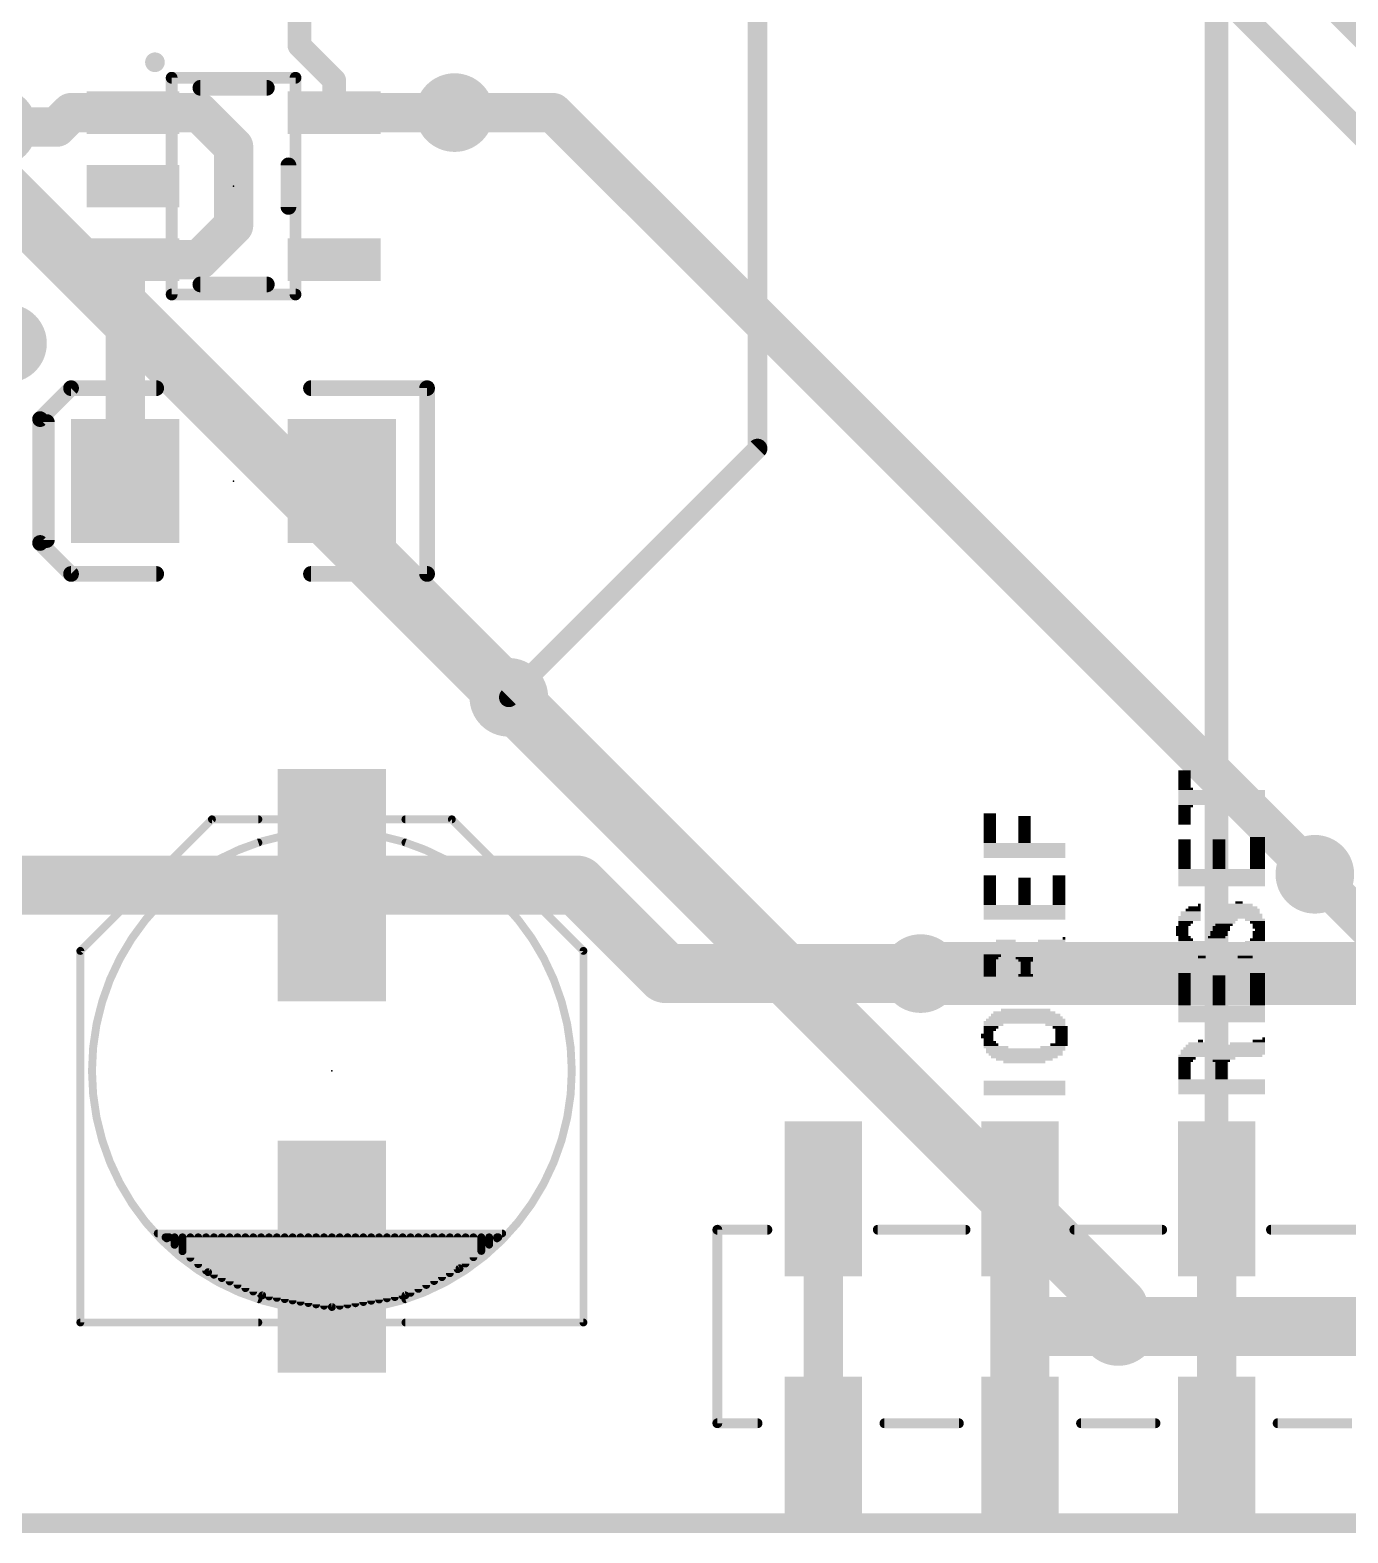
# Model space of a CAD drawing. Extents: x -0.75 to 3.47, y -1.8 to 2.11.
# Drawn here: x 0.696 to 1.367, y -0.005 to 0.759 of the extents above; entities that cross this region are included whole.
import ezdxf

# ---------------------------------------------------------------- set-up
doc = ezdxf.new("R2010")
doc.units = 0
doc.header["$MEASUREMENT"] = 0
doc.layers.get('0').update_dxf_attribs({"linetype": 'CONTINUOUS'})
for name, color, linetype in [('1', 22, 'CONTINUOUS'), ('16', 175, 'CONTINUOUS'), ('18', 82, 'CONTINUOUS'), ('20', 7, 'CONTINUOUS'), ('21', 32, 'CONTINUOUS'), ('23', 7, 'CONTINUOUS'), ('51', 53, 'CONTINUOUS')]:
    doc.layers.add(name, color=color, linetype=linetype)

# ---------------------------------------------------------------- blocks, each defined once
blk = doc.blocks.new('RECT')
blk.add_solid([(-0.5, -0.5), (0.5, -0.5), (-0.5, 0.5), (0.5, 0.5)])
blk = doc.blocks.new('ROUNDV')
at = {"const_width": 0.5}
blk.add_lwpolyline([(0, -0.25, 1), (0, 0.25, 1), (0, -0.25)], format="xyb", dxfattribs=at)

msp = doc.modelspace()

# ---------------------------------------------------------------- linework, layer by layer
at = {"layer": '1'}
for points, const_width in [([(1.066535, 1.075), (1.066535, 0.546535)], 0.01), ([(1.3, 0.164961), (1.3, 0.9)], 0.012), ([(0.833465, 0.751535), (0.833465, 0.78)], 0.012), ([(0.851185, 0.733815), (0.833465, 0.751535)], 0.012), ([(0.851185, 0.717402), (0.851185, 0.733815)], 0.012), ([(0.717402, 0.717402), (0.71, 0.71)], 0.02), ([(0.748815, 0.717402), (0.717402, 0.717402)], 0.02), ([(0.748815, 0.717402), (0.782598, 0.717402)], 0.02), ([(0.8, 0.7), (0.782598, 0.717402)], 0.02), ([(0.851185, 0.717402), (0.912402, 0.717402)], 0.02), ([(0.71, 0.71), (0.68, 0.71)], 0.02), ([(0.8, 0.66), (0.8, 0.7)], 0.02), ([(0.782598, 0.642598), (0.8, 0.66)], 0.02), ([(0.744882, 0.638665), (0.748815, 0.642598)], 0.02), ([(0.748815, 0.642598), (0.782598, 0.642598)], 0.02), ([(0.744882, 0.53), (0.744882, 0.638665)], 0.02), ([(1.066535, 0.546535), (0.94, 0.42)], 0.01), ([(0.744882, 0.53), (0.75, 0.53)], 0.016), ([(0.85, 0.324488), (0.675512, 0.324488)], 0.03), ([(0.85, 0.324488), (0.974803, 0.324488)], 0.03), ([(0.974803, 0.324488), (1.019803, 0.279488)], 0.03), ([(1.35, 0.33), (1.4, 0.28)], 0.02), ([(1.149488, 0.279488), (1.019803, 0.279488)], 0.03), ([(1.2, 0.164961), (1.2, 0.1)], 0.03), ([(1.1, 0.035039), (1.1, 0.164961)], 0.02), ([(1.1, 0.035039), (1.1, 0.164961)], 0.02), ([(1.2, 0.035039), (1.2, 0.164961)], 0.02), ([(1.2, 0.035039), (1.2, 0.164961)], 0.02), ([(1.3, 0.035039), (1.3, 0.164961)], 0.02), ([(1.3, 0.035039), (1.3, 0.164961)], 0.02), ([(1.3, 0.035039), (1.3, 0.164961)], 0.012), ([(1.25, 0.1), (1.2, 0.1)], 0.03), ([(1.2, 0.1), (1.2, 0.035039)], 0.03), ([(2.6, 0), (0, 0)], 0.01)]:
    msp.add_lwpolyline(points, dxfattribs=dict(at, const_width=const_width))
for points, const_width in [([(0.835586, 0.753657, 1), (0.831343, 0.749414)], 0.006), ([(0.830465, 0.751535, 1), (0.836465, 0.751535)], 0.006), ([(0.854185, 0.733815, 1), (0.848185, 0.733815)], 0.006), ([(0.849064, 0.731694, 1), (0.853306, 0.735936)], 0.006), ([(0.717402, 0.722402, 1), (0.717402, 0.712402)], 0.01), ([(0.720937, 0.713866, 1), (0.713866, 0.720937)], 0.01), ([(0.748815, 0.722402, 1), (0.748815, 0.712402)], 0.01), ([(0.748815, 0.712402, 1), (0.748815, 0.722402)], 0.01), ([(0.786134, 0.720937, 1), (0.779063, 0.713866)], 0.01), ([(0.782598, 0.712402, 1), (0.782598, 0.722402)], 0.01), ([(0.851185, 0.722402, 1), (0.851185, 0.712402)], 0.01), ([(0.912402, 0.712402, 1), (0.912402, 0.722402)], 0.01), ([(0.706464, 0.713536, 1), (0.713536, 0.706464)], 0.01), ([(0.71, 0.705, 1), (0.71, 0.715)], 0.01), ([(0.848185, 0.717402, 1), (0.854185, 0.717402)], 0.006), ([(0.805, 0.7, 1), (0.795, 0.7)], 0.01), ([(0.796464, 0.696464, 1), (0.803536, 0.703536)], 0.01), ([(0.803536, 0.656464, 1), (0.796464, 0.663536)], 0.01), ([(0.795, 0.66, 1), (0.805, 0.66)], 0.01), ([(0.748815, 0.647598, 1), (0.748815, 0.637598)], 0.01), ([(0.75235, 0.639063, 1), (0.745279, 0.646134)], 0.01), ([(0.779063, 0.646134, 1), (0.786134, 0.639063)], 0.01), ([(0.782598, 0.637598, 1), (0.782598, 0.647598)], 0.01), ([(0.749882, 0.638665, 1), (0.739882, 0.638665)], 0.01), ([(0.741346, 0.642201, 1), (0.748417, 0.63513)], 0.01), ([(1.068303, 0.544768, 1), (1.064768, 0.548303)], 0.005), ([(1.064035, 0.546535, 1), (1.069035, 0.546535)], 0.005), ([(0.744882, 0.534, 1), (0.744882, 0.526)], 0.008), ([(0.75, 0.526, 1), (0.75, 0.534)], 0.008), ([(0.739882, 0.53, 1), (0.749882, 0.53)], 0.01), ([(0.938232, 0.421768, 1), (0.941768, 0.418232)], 0.005), ([(0.85, 0.331988, 1), (0.85, 0.316988)], 0.015), ([(0.85, 0.316988, 1), (0.85, 0.331988)], 0.015), ([(0.980106, 0.329791, 1), (0.9695, 0.319185)], 0.015), ([(0.974803, 0.316988, 1), (0.974803, 0.331988)], 0.015), ([(1.353536, 0.333536, 1), (1.346464, 0.326464)], 0.01), ([(1.019803, 0.286988, 1), (1.019803, 0.271988)], 0.015), ([(1.0145, 0.274185, 1), (1.025106, 0.284791)], 0.015), ([(1.149488, 0.271988, 1), (1.149488, 0.286988)], 0.015), ([(1.2075, 0.164961, 1), (1.1925, 0.164961)], 0.015), ([(1.105, 0.164961, 1), (1.095, 0.164961)], 0.01), ([(1.105, 0.164961, 1), (1.095, 0.164961)], 0.01), ([(1.205, 0.164961, 1), (1.195, 0.164961)], 0.01), ([(1.205, 0.164961, 1), (1.195, 0.164961)], 0.01), ([(1.305, 0.164961, 1), (1.295, 0.164961)], 0.01), ([(1.305, 0.164961, 1), (1.295, 0.164961)], 0.01), ([(1.303, 0.164961, 1), (1.297, 0.164961)], 0.006), ([(1.297, 0.164961, 1), (1.303, 0.164961)], 0.006), ([(1.2, 0.1075, 1), (1.2, 0.0925)], 0.015), ([(1.2075, 0.1, 1), (1.1925, 0.1)], 0.015), ([(1.25, 0.0925, 1), (1.25, 0.1075)], 0.015), ([(1.1925, 0.1, 1), (1.2075, 0.1)], 0.015), ([(1.095, 0.035039, 1), (1.105, 0.035039)], 0.01), ([(1.095, 0.035039, 1), (1.105, 0.035039)], 0.01), ([(1.1925, 0.035039, 1), (1.2075, 0.035039)], 0.015), ([(1.195, 0.035039, 1), (1.205, 0.035039)], 0.01), ([(1.195, 0.035039, 1), (1.205, 0.035039)], 0.01), ([(1.295, 0.035039, 1), (1.305, 0.035039)], 0.01), ([(1.295, 0.035039, 1), (1.305, 0.035039)], 0.01), ([(1.297, 0.035039, 1), (1.303, 0.035039)], 0.006)]:
    msp.add_lwpolyline(points, format="xyb", dxfattribs=dict(at, const_width=const_width))
at = {"layer": '16'}
for points, const_width in [([(1.26, 0.87), (1.41, 0.72)], 0.012), ([(1.235, 0.845), (1.385, 0.695)], 0.012), ([(0.912402, 0.717402), (0.962402, 0.717402)], 0.02), ([(0.962402, 0.717402), (1.004803, 0.675)], 0.02), ([(0.94, 0.42), (0.68, 0.68)], 0.03), ([(1.004803, 0.675), (1.005, 0.675)], 0.02), ([(1.005, 0.675), (1.35, 0.33)], 0.02), ([(0.94, 0.42), (1.25, 0.11)], 0.03), ([(1.149488, 0.279488), (1.649488, 0.279488)], 0.032), ([(1.25, 0.11), (1.25, 0.1)], 0.03), ([(1.25, 0.1), (1.45, 0.1)], 0.03), ([(2.6, 0), (0, 0)], 0.01)]:
    msp.add_lwpolyline(points, dxfattribs=dict(at, const_width=const_width))
for points, const_width in [([(0.912402, 0.722402, 1), (0.912402, 0.712402)], 0.01), ([(0.965937, 0.720937, 1), (0.958866, 0.713866)], 0.01), ([(0.962402, 0.712402, 1), (0.962402, 0.722402)], 0.01), ([(1.004803, 0.68, 1), (1.004803, 0.67)], 0.01), ([(1.008536, 0.678536, 1), (1.001464, 0.671464)], 0.01), ([(1.001268, 0.671464, 1), (1.008339, 0.678536)], 0.01), ([(1.005, 0.67, 1), (1.005, 0.68)], 0.01), ([(0.945303, 0.425303, 1), (0.934697, 0.414697)], 0.015), ([(0.934697, 0.414697, 1), (0.945303, 0.425303)], 0.015), ([(1.346464, 0.326464, 1), (1.353536, 0.333536)], 0.01), ([(1.149488, 0.287488, 1), (1.149488, 0.271488)], 0.016), ([(1.2575, 0.11, 1), (1.2425, 0.11)], 0.015), ([(1.244697, 0.104697, 1), (1.255303, 0.115303)], 0.015), ([(1.25, 0.1075, 1), (1.25, 0.0925)], 0.015), ([(1.2425, 0.1, 1), (1.2575, 0.1)], 0.015)]:
    msp.add_lwpolyline(points, format="xyb", dxfattribs=dict(at, const_width=const_width))
at = {"layer": '20', "const_width": 0.008}
msp.add_lwpolyline([(2.6, 0), (0, 0)], dxfattribs=at)
at = {"layer": '21'}
for points, const_width in [([(0.76, 0.7405, 1), (0.76, 0.7455, 1), (0.76, 0.7405)], 0.005), ([(0.783094, 0.732, 1), (0.783094, 0.728)], 0.004), ([(0.816906, 0.728, 1), (0.816906, 0.732)], 0.004), ([(0.829906, 0.690567, 1), (0.825906, 0.690567)], 0.004), ([(0.825906, 0.669433, 1), (0.829906, 0.669433)], 0.004), ([(0.783094, 0.632, 1), (0.783094, 0.628)], 0.004), ([(0.816906, 0.628, 1), (0.816906, 0.632)], 0.004), ([(0.707, 0.56, 1), (0.703, 0.56)], 0.004), ([(0.703, 0.5, 1), (0.707, 0.5)], 0.004), ([(0.788976, 0.358953, 1), (0.788976, 0.356953)], 0.002), ([(0.789683, 0.357246, 1), (0.788269, 0.35866)], 0.002), ([(0.812598, 0.356953, 1), (0.812598, 0.358953)], 0.002), ([(0.887402, 0.358953, 1), (0.887402, 0.356953)], 0.002), ([(0.911731, 0.35866, 1), (0.910317, 0.357246)], 0.002), ([(0.911024, 0.356953, 1), (0.911024, 0.358953)], 0.002), ([(0.812598, 0.346142, 0.72854), (0.812598, 0.113858)], 0.004), ([(0.812905, 0.34519, 1), (0.812292, 0.347094)], 0.002), ([(0.887708, 0.347094, 1), (0.887095, 0.34519)], 0.002), ([(0.887402, 0.113858, 0.72854), (0.887402, 0.346142)], 0.004), ([(0.723047, 0.291024, 1), (0.721047, 0.291024)], 0.002), ([(0.72134, 0.291731, 1), (0.722754, 0.290317)], 0.002), ([(0.978953, 0.291024, 1), (0.976953, 0.291024)], 0.002), ([(0.977246, 0.290317, 1), (0.97866, 0.291731)], 0.002), ([(1.047313, 0.149213, 1), (1.044813, 0.149213)], 0.0025), ([(1.046063, 0.150463, 1), (1.046063, 0.147963)], 0.0025), ([(1.071535, 0.147963, 1), (1.071535, 0.150463)], 0.0025), ([(1.127677, 0.150463, 1), (1.127677, 0.147963)], 0.0025), ([(1.172323, 0.147963, 1), (1.172323, 0.150463)], 0.0025), ([(1.227677, 0.150463, 1), (1.227677, 0.147963)], 0.0025), ([(1.272323, 0.147963, 1), (1.272323, 0.150463)], 0.0025), ([(1.327677, 0.150463, 1), (1.327677, 0.147963)], 0.0025), ([(0.812292, 0.112906, 1), (0.812905, 0.11481)], 0.002), ([(0.887095, 0.11481, 1), (0.887708, 0.112906)], 0.002), ([(0.722047, 0.103047, 1), (0.722047, 0.101047)], 0.002), ([(0.721047, 0.102047, 1), (0.723047, 0.102047)], 0.002), ([(0.812598, 0.101047, 1), (0.812598, 0.103047)], 0.002), ([(0.887402, 0.103047, 1), (0.887402, 0.101047)], 0.002), ([(0.976953, 0.102047, 1), (0.978953, 0.102047)], 0.002), ([(0.977953, 0.101047, 1), (0.977953, 0.103047)], 0.002), ([(1.046063, 0.052037, 1), (1.046063, 0.049537)], 0.0025), ([(1.044813, 0.050787, 1), (1.047313, 0.050787)], 0.0025), ([(1.066535, 0.049537, 1), (1.066535, 0.052037)], 0.0025), ([(1.131063, 0.052037, 1), (1.131063, 0.049537)], 0.0025), ([(1.168937, 0.049537, 1), (1.168937, 0.052037)], 0.0025), ([(1.231063, 0.052037, 1), (1.231063, 0.049537)], 0.0025), ([(1.268937, 0.049537, 1), (1.268937, 0.052037)], 0.0025), ([(1.331063, 0.052037, 1), (1.331063, 0.049537)], 0.0025)]:
    msp.add_lwpolyline(points, format="xyb", dxfattribs=dict(at, const_width=const_width))
for points, const_width in [([(0.783094, 0.73), (0.816906, 0.73)], 0.008), ([(0.827906, 0.690567), (0.827906, 0.669433)], 0.008), ([(0.816906, 0.63), (0.783094, 0.63)], 0.008), ([(0.705, 0.5), (0.705, 0.56)], 0.008), ([(0.722047, 0.291024), (0.788976, 0.357953)], 0.004), ([(0.788976, 0.357953), (0.812598, 0.357953)], 0.004), ([(0.887402, 0.357953), (0.911024, 0.357953)], 0.004), ([(0.911024, 0.357953), (0.977953, 0.291024)], 0.004), ([(0.722047, 0.102047), (0.722047, 0.291024)], 0.004), ([(0.977953, 0.291024), (0.977953, 0.102047)], 0.004), ([(1.046063, 0.050787), (1.046063, 0.149213)], 0.005), ([(1.046063, 0.149213), (1.071535, 0.149213)], 0.005), ([(1.127677, 0.149213), (1.172323, 0.149213)], 0.005), ([(1.227677, 0.149213), (1.272323, 0.149213)], 0.005), ([(1.327677, 0.149213), (1.372323, 0.149213)], 0.005), ([(0.812598, 0.102047), (0.722047, 0.102047)], 0.004), ([(0.977953, 0.102047), (0.887402, 0.102047)], 0.004), ([(1.066535, 0.050787), (1.046063, 0.050787)], 0.005), ([(1.168937, 0.050787), (1.131063, 0.050787)], 0.005), ([(1.268937, 0.050787), (1.231063, 0.050787)], 0.005), ([(1.368937, 0.050787), (1.331063, 0.050787)], 0.005)]:
    msp.add_lwpolyline(points, dxfattribs=dict(at, const_width=const_width))
at = {"layer": '23'}
for p in [(0.8, 0.68), (0.8, 0.53), (0.85, 0.23)]:
    msp.add_point(p, dxfattribs=at)
at = {"layer": '51'}
for points, const_width in [([(0.768504, 0.624882), (0.768504, 0.735118)], 0.006), ([(0.831496, 0.735118), (0.768504, 0.735118)], 0.006), ([(0.831496, 0.735118), (0.831496, 0.624882)], 0.006), ([(0.831496, 0.624882), (0.768504, 0.624882)], 0.006), ([(0.717323, 0.577244), (0.701575, 0.561496)], 0.008), ([(0.76063, 0.577244), (0.717323, 0.577244)], 0.008), ([(0.83937, 0.577244), (0.898425, 0.577244)], 0.008), ([(0.898425, 0.577244), (0.898425, 0.482756)], 0.008), ([(0.701575, 0.561496), (0.701575, 0.498504)], 0.008), ([(0.701575, 0.498504), (0.717323, 0.482756)], 0.008), ([(0.717323, 0.482756), (0.76063, 0.482756)], 0.008), ([(0.898425, 0.482756), (0.83937, 0.482756)], 0.008), ([(0.722047, 0.291024), (0.788976, 0.357953)], 0.004), ([(0.788976, 0.357953), (0.911024, 0.357953)], 0.004), ([(0.911024, 0.357953), (0.977953, 0.291024)], 0.004), ([(0.722047, 0.102047), (0.722047, 0.291024)], 0.004), ([(0.977953, 0.291024), (0.977953, 0.102047)], 0.004), ([(0.761417, 0.147323), (0.936614, 0.147323)], 0.004), ([(0.765354, 0.145354), (0.787008, 0.127638)], 0.004), ([(0.767323, 0.145354), (0.765354, 0.145354)], 0.004), ([(0.766, 0.144826), (0.766, 0.145354)], 0.004), ([(0.934646, 0.145354), (0.767323, 0.145354)], 0.004), ([(0.77, 0.141553), (0.77, 0.145354)], 0.004), ([(0.774, 0.138281), (0.774, 0.145354)], 0.004), ([(0.778, 0.135008), (0.778, 0.145354)], 0.004), ([(0.782, 0.131735), (0.782, 0.145354)], 0.004), ([(0.786, 0.128462), (0.786, 0.145354)], 0.004), ([(0.79, 0.126356), (0.79, 0.145354)], 0.004), ([(0.794, 0.124641), (0.794, 0.145354)], 0.004), ([(0.798, 0.122927), (0.798, 0.145354)], 0.004), ([(0.802, 0.121213), (0.802, 0.145354)], 0.004), ([(0.806, 0.119498), (0.806, 0.145354)], 0.004), ([(0.81, 0.117784), (0.81, 0.145354)], 0.004), ([(0.814, 0.11607), (0.814, 0.145354)], 0.004), ([(0.818, 0.115255), (0.818, 0.145354)], 0.004), ([(0.822, 0.114588), (0.822, 0.145354)], 0.004), ([(0.826, 0.113921), (0.826, 0.145354)], 0.004), ([(0.83, 0.113255), (0.83, 0.145354)], 0.004), ([(0.834, 0.112588), (0.834, 0.145354)], 0.004), ([(0.838, 0.111921), (0.838, 0.145354)], 0.004), ([(0.842, 0.111255), (0.842, 0.145354)], 0.004), ([(0.846, 0.110588), (0.846, 0.145354)], 0.004), ([(0.85, 0.109921), (0.85, 0.145354)], 0.004), ([(0.854, 0.110553), (0.854, 0.145354)], 0.004), ([(0.858, 0.111184), (0.858, 0.145354)], 0.004), ([(0.862, 0.111816), (0.862, 0.145354)], 0.004), ([(0.866, 0.112447), (0.866, 0.145354)], 0.004), ([(0.87, 0.113079), (0.87, 0.145354)], 0.004), ([(0.874, 0.113711), (0.874, 0.145354)], 0.004), ([(0.878, 0.114342), (0.878, 0.145354)], 0.004), ([(0.882, 0.114974), (0.882, 0.145354)], 0.004), ([(0.886, 0.115605), (0.886, 0.145354)], 0.004), ([(0.89, 0.117126), (0.89, 0.145354)], 0.004), ([(0.894, 0.119126), (0.894, 0.145354)], 0.004), ([(0.898, 0.121126), (0.898, 0.145354)], 0.004), ([(0.902, 0.123126), (0.902, 0.145354)], 0.004), ([(0.906, 0.125126), (0.906, 0.145354)], 0.004), ([(0.91, 0.127126), (0.91, 0.145354)], 0.004), ([(0.914, 0.129126), (0.914, 0.145354)], 0.004), ([(0.914961, 0.129606), (0.934646, 0.145354)], 0.004), ([(0.918, 0.132038), (0.918, 0.145354)], 0.004), ([(0.922, 0.135238), (0.922, 0.145354)], 0.004), ([(0.926, 0.138438), (0.926, 0.145354)], 0.004), ([(0.93, 0.141638), (0.93, 0.145354)], 0.004), ([(0.934, 0.144838), (0.934, 0.145354)], 0.004), ([(0.887402, 0.115827), (0.914961, 0.129606)], 0.004), ([(0.787008, 0.127638), (0.814567, 0.115827)], 0.004), ([(0.814567, 0.115827), (0.85, 0.109921)], 0.004), ([(0.85, 0.109921), (0.887402, 0.115827)], 0.004), ([(0.977953, 0.102047), (0.722047, 0.102047)], 0.004)]:
    msp.add_lwpolyline(points, dxfattribs=dict(at, const_width=const_width))
for points, const_width in [([(0.770004, 0.735118, 1), (0.767004, 0.735118)], 0.003), ([(0.768504, 0.736618, 1), (0.768504, 0.733618)], 0.003), ([(0.832996, 0.735118, 1), (0.829996, 0.735118)], 0.003), ([(0.831496, 0.733618, 1), (0.831496, 0.736618)], 0.003), ([(0.768504, 0.626382, 1), (0.768504, 0.623382)], 0.003), ([(0.831496, 0.623382, 1), (0.831496, 0.626382)], 0.003), ([(0.767004, 0.624882, 1), (0.770004, 0.624882)], 0.003), ([(0.829996, 0.624882, 1), (0.832996, 0.624882)], 0.003), ([(0.717323, 0.579244, 1), (0.717323, 0.575244)], 0.004), ([(0.718737, 0.57583, 1), (0.715909, 0.578658)], 0.004), ([(0.76063, 0.575244, 1), (0.76063, 0.579244)], 0.004), ([(0.83937, 0.579244, 1), (0.83937, 0.575244)], 0.004), ([(0.900425, 0.577244, 1), (0.896425, 0.577244)], 0.004), ([(0.898425, 0.575244, 1), (0.898425, 0.579244)], 0.004), ([(0.703575, 0.561496, 1), (0.699575, 0.561496)], 0.004), ([(0.700161, 0.56291, 1), (0.702989, 0.560082)], 0.004), ([(0.702989, 0.499918, 1), (0.700161, 0.49709)], 0.004), ([(0.699575, 0.498504, 1), (0.703575, 0.498504)], 0.004), ([(0.717323, 0.484756, 1), (0.717323, 0.480756)], 0.004), ([(0.715909, 0.481342, 1), (0.718737, 0.48417)], 0.004), ([(0.76063, 0.480756, 1), (0.76063, 0.484756)], 0.004), ([(0.83937, 0.484756, 1), (0.83937, 0.480756)], 0.004), ([(0.896425, 0.482756, 1), (0.900425, 0.482756)], 0.004), ([(0.898425, 0.480756, 1), (0.898425, 0.484756)], 0.004), ([(0.788976, 0.358953, 1), (0.788976, 0.356953)], 0.002), ([(0.789683, 0.357246, 1), (0.788269, 0.35866)], 0.002), ([(0.911731, 0.35866, 1), (0.910317, 0.357246)], 0.002), ([(0.911024, 0.356953, 1), (0.911024, 0.358953)], 0.002), ([(0.85, 0.107953, 1), (0.85, 0.352047, 1), (0.85, 0.107953)], 0.004), ([(0.723047, 0.291024, 1), (0.721047, 0.291024)], 0.002), ([(0.72134, 0.291731, 1), (0.722754, 0.290317)], 0.002), ([(0.978953, 0.291024, 1), (0.976953, 0.291024)], 0.002), ([(0.977246, 0.290317, 1), (0.97866, 0.291731)], 0.002), ([(0.761417, 0.148323, 1), (0.761417, 0.146323)], 0.002), ([(0.765988, 0.146128, 1), (0.764721, 0.14458)], 0.002), ([(0.765354, 0.146354, 1), (0.765354, 0.144354)], 0.002), ([(0.767, 0.145354, 1), (0.765, 0.145354)], 0.002), ([(0.765, 0.144826, 1), (0.767, 0.144826)], 0.002), ([(0.767323, 0.146354, 1), (0.767323, 0.144354)], 0.002), ([(0.767323, 0.144354, 1), (0.767323, 0.146354)], 0.002), ([(0.771, 0.145354, 1), (0.769, 0.145354)], 0.002), ([(0.775, 0.145354, 1), (0.773, 0.145354)], 0.002), ([(0.779, 0.145354, 1), (0.777, 0.145354)], 0.002), ([(0.783, 0.145354, 1), (0.781, 0.145354)], 0.002), ([(0.787, 0.145354, 1), (0.785, 0.145354)], 0.002), ([(0.791, 0.145354, 1), (0.789, 0.145354)], 0.002), ([(0.795, 0.145354, 1), (0.793, 0.145354)], 0.002), ([(0.799, 0.145354, 1), (0.797, 0.145354)], 0.002), ([(0.803, 0.145354, 1), (0.801, 0.145354)], 0.002), ([(0.807, 0.145354, 1), (0.805, 0.145354)], 0.002), ([(0.811, 0.145354, 1), (0.809, 0.145354)], 0.002), ([(0.815, 0.145354, 1), (0.813, 0.145354)], 0.002), ([(0.819, 0.145354, 1), (0.817, 0.145354)], 0.002), ([(0.823, 0.145354, 1), (0.821, 0.145354)], 0.002), ([(0.827, 0.145354, 1), (0.825, 0.145354)], 0.002), ([(0.831, 0.145354, 1), (0.829, 0.145354)], 0.002), ([(0.835, 0.145354, 1), (0.833, 0.145354)], 0.002), ([(0.839, 0.145354, 1), (0.837, 0.145354)], 0.002), ([(0.843, 0.145354, 1), (0.841, 0.145354)], 0.002), ([(0.847, 0.145354, 1), (0.845, 0.145354)], 0.002), ([(0.851, 0.145354, 1), (0.849, 0.145354)], 0.002), ([(0.855, 0.145354, 1), (0.853, 0.145354)], 0.002), ([(0.859, 0.145354, 1), (0.857, 0.145354)], 0.002), ([(0.863, 0.145354, 1), (0.861, 0.145354)], 0.002), ([(0.867, 0.145354, 1), (0.865, 0.145354)], 0.002), ([(0.871, 0.145354, 1), (0.869, 0.145354)], 0.002), ([(0.875, 0.145354, 1), (0.873, 0.145354)], 0.002), ([(0.879, 0.145354, 1), (0.877, 0.145354)], 0.002), ([(0.883, 0.145354, 1), (0.881, 0.145354)], 0.002), ([(0.887, 0.145354, 1), (0.885, 0.145354)], 0.002), ([(0.891, 0.145354, 1), (0.889, 0.145354)], 0.002), ([(0.895, 0.145354, 1), (0.893, 0.145354)], 0.002), ([(0.899, 0.145354, 1), (0.897, 0.145354)], 0.002), ([(0.903, 0.145354, 1), (0.901, 0.145354)], 0.002), ([(0.907, 0.145354, 1), (0.905, 0.145354)], 0.002), ([(0.911, 0.145354, 1), (0.909, 0.145354)], 0.002), ([(0.915, 0.145354, 1), (0.913, 0.145354)], 0.002), ([(0.919, 0.145354, 1), (0.917, 0.145354)], 0.002), ([(0.923, 0.145354, 1), (0.921, 0.145354)], 0.002), ([(0.927, 0.145354, 1), (0.925, 0.145354)], 0.002), ([(0.931, 0.145354, 1), (0.929, 0.145354)], 0.002), ([(0.935, 0.145354, 1), (0.933, 0.145354)], 0.002), ([(0.933, 0.144838, 1), (0.935, 0.144838)], 0.002), ([(0.93527, 0.144573, 1), (0.934021, 0.146135)], 0.002), ([(0.934646, 0.144354, 1), (0.934646, 0.146354)], 0.002), ([(0.936614, 0.146323, 1), (0.936614, 0.148323)], 0.002), ([(0.769, 0.141553, 1), (0.771, 0.141553)], 0.002), ([(0.773, 0.138281, 1), (0.775, 0.138281)], 0.002), ([(0.925, 0.138438, 1), (0.927, 0.138438)], 0.002), ([(0.929, 0.141638, 1), (0.931, 0.141638)], 0.002), ([(0.777, 0.135008, 1), (0.779, 0.135008)], 0.002), ([(0.781, 0.131735, 1), (0.783, 0.131735)], 0.002), ([(0.913, 0.129126, 1), (0.915, 0.129126)], 0.002), ([(0.914336, 0.130387, 1), (0.915585, 0.128825)], 0.002), ([(0.915408, 0.128712, 1), (0.914513, 0.130501)], 0.002), ([(0.917, 0.132038, 1), (0.919, 0.132038)], 0.002), ([(0.921, 0.135238, 1), (0.923, 0.135238)], 0.002), ([(0.785, 0.128462, 1), (0.787, 0.128462)], 0.002), ([(0.787402, 0.128557, 1), (0.786614, 0.126719)], 0.002), ([(0.786375, 0.126864, 1), (0.787641, 0.128412)], 0.002), ([(0.789, 0.126356, 1), (0.791, 0.126356)], 0.002), ([(0.793, 0.124641, 1), (0.795, 0.124641)], 0.002), ([(0.797, 0.122927, 1), (0.799, 0.122927)], 0.002), ([(0.901, 0.123126, 1), (0.903, 0.123126)], 0.002), ([(0.905, 0.125126, 1), (0.907, 0.125126)], 0.002), ([(0.909, 0.127126, 1), (0.911, 0.127126)], 0.002), ([(0.801, 0.121213, 1), (0.803, 0.121213)], 0.002), ([(0.805, 0.119498, 1), (0.807, 0.119498)], 0.002), ([(0.809, 0.117784, 1), (0.811, 0.117784)], 0.002), ([(0.813, 0.11607, 1), (0.815, 0.11607)], 0.002), ([(0.814731, 0.116813, 1), (0.814403, 0.11484)], 0.002), ([(0.814173, 0.114908, 1), (0.814961, 0.116746)], 0.002), ([(0.817, 0.115255, 1), (0.819, 0.115255)], 0.002), ([(0.821, 0.114588, 1), (0.823, 0.114588)], 0.002), ([(0.825, 0.113921, 1), (0.827, 0.113921)], 0.002), ([(0.873, 0.113711, 1), (0.875, 0.113711)], 0.002), ([(0.877, 0.114342, 1), (0.879, 0.114342)], 0.002), ([(0.881, 0.114974, 1), (0.883, 0.114974)], 0.002), ([(0.885, 0.115605, 1), (0.887, 0.115605)], 0.002), ([(0.886954, 0.116721, 1), (0.887849, 0.114932)], 0.002), ([(0.887558, 0.114839, 1), (0.887246, 0.116815)], 0.002), ([(0.889, 0.117126, 1), (0.891, 0.117126)], 0.002), ([(0.893, 0.119126, 1), (0.895, 0.119126)], 0.002), ([(0.897, 0.121126, 1), (0.899, 0.121126)], 0.002), ([(0.829, 0.113255, 1), (0.831, 0.113255)], 0.002), ([(0.833, 0.112588, 1), (0.835, 0.112588)], 0.002), ([(0.837, 0.111921, 1), (0.839, 0.111921)], 0.002), ([(0.841, 0.111255, 1), (0.843, 0.111255)], 0.002), ([(0.845, 0.110588, 1), (0.847, 0.110588)], 0.002), ([(0.849844, 0.110909, 1), (0.850156, 0.108933)], 0.002), ([(0.849, 0.109921, 1), (0.851, 0.109921)], 0.002), ([(0.849836, 0.108935, 1), (0.850164, 0.110908)], 0.002), ([(0.853, 0.110553, 1), (0.855, 0.110553)], 0.002), ([(0.857, 0.111184, 1), (0.859, 0.111184)], 0.002), ([(0.861, 0.111816, 1), (0.863, 0.111816)], 0.002), ([(0.865, 0.112447, 1), (0.867, 0.112447)], 0.002), ([(0.869, 0.113079, 1), (0.871, 0.113079)], 0.002), ([(0.722047, 0.103047, 1), (0.722047, 0.101047)], 0.002), ([(0.721047, 0.102047, 1), (0.723047, 0.102047)], 0.002), ([(0.976953, 0.102047, 1), (0.978953, 0.102047)], 0.002), ([(0.977953, 0.101047, 1), (0.977953, 0.103047)], 0.002)]:
    msp.add_lwpolyline(points, format="xyb", dxfattribs=dict(at, const_width=const_width))

# ---------------------------------------------------------------- block references
at = {"layer": '1'}
for p, xscale, yscale, rotation in [((0.748815, 0.717402), 0.021654, 0.047244, 270), ((0.851185, 0.717402), 0.021654, 0.047244, 270), ((0.748815, 0.68), 0.021654, 0.047244, 270), ((0.748815, 0.642598), 0.021654, 0.047244, 270), ((0.851185, 0.642598), 0.021654, 0.047244, 270), ((0.744882, 0.53), 0.06299199999999999, 0.05511799999999999, 270), ((0.855118, 0.53), 0.06299199999999999, 0.05511799999999999, 270), ((0.85, 0.324488), 0.11811, 0.05511799999999999, 90), ((1.1, 0.164961), 0.07874, 0.03937, 90), ((1.2, 0.164961), 0.07874, 0.03937, 90), ((1.3, 0.164961), 0.07874, 0.03937, 270), ((0.85, 0.135512), 0.11811, 0.05511799999999999, 90), ((1.1, 0.035039), 0.07874, 0.03937, 90), ((1.2, 0.035039), 0.07874, 0.03937, 270), ((1.3, 0.035039), 0.07874, 0.03937, 90)]:
    msp.add_blockref('RECT', p, dxfattribs=dict(at, xscale=xscale, yscale=yscale, rotation=rotation))
at = {"layer": '18', "xscale": 0.04, "yscale": 0.04}
for p in [(0.912402, 0.717402), (0.912402, 0.717402), (0.68, 0.71), (0.68, 0.71), (0.685, 0.6), (0.685, 0.6), (0.94, 0.42), (0.94, 0.42), (1.35, 0.33), (1.35, 0.33), (1.149488, 0.279488), (1.149488, 0.279488), (1.25, 0.1), (1.25, 0.1)]:
    msp.add_blockref('ROUNDV', p, dxfattribs=at)
at = {"layer": '21'}
for p, xscale, yscale in [((1.28365, 0.382295), 0.0063, 0.00125), ((1.28365, 0.38104), 0.0063, 0.00126), ((1.28365, 0.37978), 0.0063, 0.00126), ((1.28365, 0.37852), 0.0063, 0.00126), ((1.28365, 0.377265), 0.0063, 0.00125), ((1.28365, 0.37601), 0.0063, 0.00126), ((1.28365, 0.37475), 0.0063, 0.00126), ((1.2843, 0.37349), 0.0076, 0.00126), ((1.30255, 0.37223), 0.0441, 0.00126), ((1.30255, 0.370975), 0.0441, 0.00125), ((1.30255, 0.36972), 0.0441, 0.00126), ((1.30255, 0.36846), 0.0441, 0.00126), ((1.30255, 0.3672), 0.0441, 0.00126), ((1.184664, 0.360335), 0.0063, 0.00125), ((1.184664, 0.35908), 0.0063, 0.00126), ((1.202264, 0.35908), 0.0063, 0.00126), ((1.30255, 0.36594), 0.0441, 0.00126), ((1.2843, 0.364685), 0.0076, 0.00125), ((1.28365, 0.36343), 0.0063, 0.00126), ((1.28365, 0.36217), 0.0063, 0.00126), ((1.28365, 0.36091), 0.0063, 0.00126), ((1.28365, 0.359655), 0.0063, 0.00125), ((1.184664, 0.35782), 0.0063, 0.00126), ((1.184664, 0.35656), 0.0063, 0.00126), ((1.184664, 0.3553), 0.0063, 0.00126), ((1.184664, 0.354045), 0.0063, 0.00125), ((1.184664, 0.35279), 0.0063, 0.00126), ((1.184664, 0.35153), 0.0063, 0.00126), ((1.202264, 0.35782), 0.0063, 0.00126), ((1.202264, 0.35656), 0.0063, 0.00126), ((1.202264, 0.3553), 0.0063, 0.00126), ((1.202264, 0.354045), 0.0063, 0.00125), ((1.202264, 0.35279), 0.0063, 0.00126), ((1.202264, 0.35153), 0.0063, 0.00126), ((1.28365, 0.3584), 0.0063, 0.00126), ((1.28365, 0.35714), 0.0063, 0.00126), ((1.28365, 0.35588), 0.0063, 0.00126), ((1.184664, 0.35027), 0.0063, 0.00126), ((1.184664, 0.34901), 0.0063, 0.00126), ((1.184664, 0.347755), 0.0063, 0.00125), ((1.184664, 0.3465), 0.0063, 0.00126), ((1.202264, 0.34524), 0.0415, 0.00126), ((1.202264, 0.34398), 0.0415, 0.00126), ((1.202264, 0.35027), 0.0063, 0.00126), ((1.202264, 0.34901), 0.0063, 0.00126), ((1.202264, 0.347755), 0.0063, 0.00125), ((1.202264, 0.3465), 0.0063, 0.00126), ((1.28365, 0.347075), 0.0063, 0.00125), ((1.28365, 0.34582), 0.0063, 0.00126), ((1.28365, 0.34456), 0.0063, 0.00126), ((1.30125, 0.347075), 0.0063, 0.00125), ((1.30125, 0.34582), 0.0063, 0.00126), ((1.30125, 0.34456), 0.0063, 0.00126), ((1.3208, 0.34833), 0.0076, 0.00126), ((1.3208, 0.347075), 0.0076, 0.00125), ((1.3208, 0.34582), 0.0076, 0.00126), ((1.3208, 0.34456), 0.0076, 0.00126), ((1.202264, 0.342725), 0.0415, 0.00125), ((1.202264, 0.34147), 0.0415, 0.00126), ((1.202264, 0.34021), 0.0415, 0.00126), ((1.202264, 0.33895), 0.0415, 0.00126), ((1.28365, 0.3433), 0.0063, 0.00126), ((1.28365, 0.342045), 0.0063, 0.00125), ((1.28365, 0.34079), 0.0063, 0.00126), ((1.28365, 0.33953), 0.0063, 0.00126), ((1.28365, 0.33827), 0.0063, 0.00126), ((1.28365, 0.33701), 0.0063, 0.00126), ((1.28365, 0.335755), 0.0063, 0.00125), ((1.30125, 0.3433), 0.0063, 0.00126), ((1.30125, 0.342045), 0.0063, 0.00125), ((1.30125, 0.34079), 0.0063, 0.00126), ((1.30125, 0.33953), 0.0063, 0.00126), ((1.30125, 0.33827), 0.0063, 0.00126), ((1.30125, 0.33701), 0.0063, 0.00126), ((1.30125, 0.335755), 0.0063, 0.00125), ((1.3208, 0.3433), 0.0076, 0.00126), ((1.3208, 0.342045), 0.0076, 0.00125), ((1.3208, 0.34079), 0.0076, 0.00126), ((1.3208, 0.33953), 0.0076, 0.00126), ((1.3208, 0.33827), 0.0076, 0.00126), ((1.3208, 0.33701), 0.0076, 0.00126), ((1.3208, 0.335755), 0.0076, 0.00125), ((1.184664, 0.32889), 0.0063, 0.00126), ((1.219864, 0.32889), 0.0063, 0.00126), ((1.28365, 0.3345), 0.0063, 0.00126), ((1.28365, 0.33324), 0.0063, 0.00126), ((1.30255, 0.33198), 0.0441, 0.00126), ((1.30255, 0.33072), 0.0441, 0.00126), ((1.30255, 0.329465), 0.0441, 0.00125), ((1.30255, 0.32821), 0.0441, 0.00126), ((1.30125, 0.3345), 0.0063, 0.00126), ((1.30125, 0.33324), 0.0063, 0.00126), ((1.3208, 0.3345), 0.0076, 0.00126), ((1.3208, 0.33324), 0.0076, 0.00126), ((1.184664, 0.32763), 0.0063, 0.00126), ((1.184664, 0.32637), 0.0063, 0.00126), ((1.184664, 0.325115), 0.0063, 0.00125), ((1.184664, 0.32386), 0.0063, 0.00126), ((1.184664, 0.3226), 0.0063, 0.00126), ((1.184664, 0.32134), 0.0063, 0.00126), ((1.202264, 0.32763), 0.0063, 0.00126), ((1.202264, 0.32637), 0.0063, 0.00126), ((1.202264, 0.325115), 0.0063, 0.00125), ((1.202264, 0.32386), 0.0063, 0.00126), ((1.202264, 0.3226), 0.0063, 0.00126), ((1.202264, 0.32134), 0.0063, 0.00126), ((1.219864, 0.32763), 0.0063, 0.00126), ((1.219864, 0.32637), 0.0063, 0.00126), ((1.219864, 0.325115), 0.0063, 0.00125), ((1.219864, 0.32386), 0.0063, 0.00126), ((1.219864, 0.3226), 0.0063, 0.00126), ((1.219864, 0.32134), 0.0063, 0.00126), ((1.30255, 0.32695), 0.0441, 0.00126), ((1.30255, 0.32569), 0.0441, 0.00126), ((1.30255, 0.324435), 0.0441, 0.00125), ((1.184664, 0.32008), 0.0063, 0.00126), ((1.184664, 0.318825), 0.0063, 0.00125), ((1.184664, 0.31757), 0.0063, 0.00126), ((1.184664, 0.31631), 0.0063, 0.00126), ((1.184664, 0.31505), 0.0063, 0.00126), ((1.202264, 0.31379), 0.0415, 0.00126), ((1.202264, 0.32008), 0.0063, 0.00126), ((1.202264, 0.318825), 0.0063, 0.00125), ((1.202264, 0.31757), 0.0063, 0.00126), ((1.202264, 0.31631), 0.0063, 0.00126), ((1.202264, 0.31505), 0.0063, 0.00126), ((1.219864, 0.32008), 0.0063, 0.00126), ((1.219864, 0.318825), 0.0063, 0.00125), ((1.219864, 0.31757), 0.0063, 0.00126), ((1.219864, 0.31631), 0.0063, 0.00126), ((1.219864, 0.31505), 0.0063, 0.00126), ((1.28875, 0.31311), 0.0063, 0.00126), ((1.29125, 0.31437), 0.0013, 0.00126), ((1.3126, 0.31311), 0.0164, 0.00126), ((1.312, 0.31437), 0.0126, 0.00126), ((1.31135, 0.31563), 0.0037, 0.00126), ((1.202264, 0.312535), 0.0415, 0.00125), ((1.202264, 0.31128), 0.0415, 0.00126), ((1.202264, 0.31002), 0.0415, 0.00126), ((1.202264, 0.30876), 0.0415, 0.00126), ((1.202264, 0.3075), 0.0415, 0.00126), ((1.2862, 0.30808), 0.0114, 0.00126), ((1.2862, 0.30682), 0.0114, 0.00126), ((1.2843, 0.305565), 0.0076, 0.00125), ((1.28685, 0.3106), 0.0101, 0.00126), ((1.28685, 0.30934), 0.0101, 0.00126), ((1.2881, 0.311855), 0.0076, 0.00125), ((1.30505, 0.30682), 0.0113, 0.00126), ((1.30445, 0.305565), 0.0101, 0.00125), ((1.312, 0.30934), 0.0226, 0.00126), ((1.312, 0.30808), 0.0226, 0.00126), ((1.31195, 0.3106), 0.0201, 0.00126), ((1.3126, 0.311855), 0.0188, 0.00125), ((1.31955, 0.30682), 0.0101, 0.00126), ((1.3208, 0.305565), 0.0076, 0.00125), ((1.28245, 0.30305), 0.0063, 0.00126), ((1.28245, 0.30179), 0.0063, 0.00126), ((1.28245, 0.300535), 0.0063, 0.00125), ((1.28245, 0.29928), 0.0063, 0.00126), ((1.28365, 0.30431), 0.0063, 0.00126), ((1.28365, 0.29802), 0.0063, 0.00126), ((1.3, 0.29802), 0.0088, 0.00126), ((1.3013, 0.300535), 0.0088, 0.00125), ((1.3013, 0.29928), 0.0088, 0.00126), ((1.3025, 0.30305), 0.0088, 0.00126), ((1.3025, 0.30179), 0.0088, 0.00126), ((1.3038, 0.30431), 0.0088, 0.00126), ((1.32145, 0.30431), 0.0063, 0.00126), ((1.32145, 0.30305), 0.0063, 0.00126), ((1.32145, 0.300535), 0.0063, 0.00125), ((1.32145, 0.29928), 0.0063, 0.00126), ((1.32145, 0.29802), 0.0063, 0.00126), ((1.32205, 0.30179), 0.0051, 0.00126), ((1.202264, 0.28989), 0.0415, 0.00126), ((1.192164, 0.29241), 0.0189, 0.00126), ((1.192164, 0.29115), 0.0189, 0.00126), ((1.192214, 0.29367), 0.0164, 0.00126), ((1.192214, 0.294925), 0.0138, 0.00125), ((1.192814, 0.29618), 0.01, 0.00126), ((1.212964, 0.29115), 0.0201, 0.00126), ((1.213564, 0.29367), 0.0189, 0.00126), ((1.213564, 0.29241), 0.0189, 0.00126), ((1.214214, 0.294925), 0.0176, 0.00125), ((1.216114, 0.29618), 0.0138, 0.00126), ((1.222364, 0.29744), 0.0013, 0.00126), ((1.2843, 0.29676), 0.0076, 0.00126), ((1.29245, 0.2955), 0.0239, 0.00126), ((1.29185, 0.294245), 0.0227, 0.00125), ((1.2925, 0.29299), 0.0214, 0.00126), ((1.29185, 0.29173), 0.0201, 0.00126), ((1.2925, 0.29047), 0.0164, 0.00126), ((1.2994, 0.29676), 0.01, 0.00126), ((1.31765, 0.294245), 0.0139, 0.00125), ((1.317, 0.29299), 0.0126, 0.00126), ((1.317, 0.29173), 0.0126, 0.00126), ((1.31635, 0.29047), 0.0113, 0.00126), ((1.31955, 0.2955), 0.0101, 0.00126), ((1.3208, 0.29676), 0.0076, 0.00126), ((1.185914, 0.288635), 0.0088, 0.00125), ((1.185264, 0.28738), 0.0075, 0.00126), ((1.184664, 0.28612), 0.0063, 0.00126), ((1.184664, 0.28486), 0.0063, 0.00126), ((1.184664, 0.283605), 0.0063, 0.00125), ((1.184664, 0.28235), 0.0063, 0.00126), ((1.203514, 0.288635), 0.0138, 0.00125), ((1.202214, 0.28738), 0.0088, 0.00126), ((1.202864, 0.28612), 0.0075, 0.00126), ((1.202914, 0.28486), 0.005, 0.00126), ((1.202914, 0.283605), 0.005, 0.00125), ((1.202914, 0.28235), 0.005, 0.00126), ((1.29185, 0.28921), 0.0125, 0.00126), ((1.2925, 0.287955), 0.0038, 0.00125), ((1.31575, 0.28921), 0.0101, 0.00126), ((1.3145, 0.287955), 0.0076, 0.00125), ((1.184664, 0.28109), 0.0063, 0.00126), ((1.184664, 0.27983), 0.0063, 0.00126), ((1.184664, 0.27857), 0.0063, 0.00126), ((1.202264, 0.277315), 0.0415, 0.00125), ((1.202264, 0.27606), 0.0415, 0.00126), ((1.202264, 0.2748), 0.0415, 0.00126), ((1.202864, 0.27857), 0.0075, 0.00126), ((1.202914, 0.28109), 0.005, 0.00126), ((1.202914, 0.27983), 0.005, 0.00126), ((1.28365, 0.27915), 0.0063, 0.00126), ((1.28365, 0.27789), 0.0063, 0.00126), ((1.28365, 0.276635), 0.0063, 0.00125), ((1.28365, 0.27538), 0.0063, 0.00126), ((1.30125, 0.27789), 0.0063, 0.00126), ((1.30125, 0.276635), 0.0063, 0.00125), ((1.30125, 0.27538), 0.0063, 0.00126), ((1.3208, 0.27915), 0.0076, 0.00126), ((1.3208, 0.27789), 0.0076, 0.00126), ((1.3208, 0.276635), 0.0076, 0.00125), ((1.3208, 0.27538), 0.0076, 0.00126), ((1.202264, 0.27354), 0.0415, 0.00126), ((1.202264, 0.27228), 0.0415, 0.00126), ((1.202264, 0.271025), 0.0415, 0.00125), ((1.28365, 0.27412), 0.0063, 0.00126), ((1.28365, 0.27286), 0.0063, 0.00126), ((1.28365, 0.2716), 0.0063, 0.00126), ((1.28365, 0.270345), 0.0063, 0.00125), ((1.28365, 0.26909), 0.0063, 0.00126), ((1.28365, 0.26783), 0.0063, 0.00126), ((1.30125, 0.27412), 0.0063, 0.00126), ((1.30125, 0.27286), 0.0063, 0.00126), ((1.30125, 0.2716), 0.0063, 0.00126), ((1.30125, 0.270345), 0.0063, 0.00125), ((1.30125, 0.26909), 0.0063, 0.00126), ((1.30125, 0.26783), 0.0063, 0.00126), ((1.3208, 0.27412), 0.0076, 0.00126), ((1.3208, 0.27286), 0.0076, 0.00126), ((1.3208, 0.2716), 0.0076, 0.00126), ((1.3208, 0.270345), 0.0076, 0.00125), ((1.3208, 0.26909), 0.0076, 0.00126), ((1.3208, 0.26783), 0.0076, 0.00126), ((1.202264, 0.259705), 0.0315, 0.00125), ((1.202914, 0.26096), 0.0252, 0.00126), ((1.28365, 0.26657), 0.0063, 0.00126), ((1.28365, 0.265315), 0.0063, 0.00125), ((1.28365, 0.26406), 0.0063, 0.00126), ((1.30255, 0.2628), 0.0441, 0.00126), ((1.30255, 0.26154), 0.0441, 0.00126), ((1.30255, 0.26028), 0.0441, 0.00126), ((1.30125, 0.26657), 0.0063, 0.00126), ((1.30125, 0.265315), 0.0063, 0.00125), ((1.30125, 0.26406), 0.0063, 0.00126), ((1.3208, 0.26657), 0.0076, 0.00126), ((1.3208, 0.265315), 0.0076, 0.00125), ((1.3208, 0.26406), 0.0076, 0.00126), ((1.202264, 0.25467), 0.0415, 0.00126), ((1.186564, 0.253415), 0.0101, 0.00125), ((1.185264, 0.25216), 0.0075, 0.00126), ((1.202864, 0.25593), 0.0403, 0.00126), ((1.202864, 0.25719), 0.0377, 0.00126), ((1.202914, 0.25845), 0.0352, 0.00126), ((1.217964, 0.253415), 0.0101, 0.00125), ((1.220514, 0.25216), 0.0076, 0.00126), ((1.30255, 0.259025), 0.0441, 0.00125), ((1.30255, 0.25777), 0.0441, 0.00126), ((1.30255, 0.25651), 0.0441, 0.00126), ((1.30255, 0.25525), 0.0441, 0.00126), ((1.183364, 0.248385), 0.0063, 0.00125), ((1.183364, 0.24713), 0.0063, 0.00126), ((1.184664, 0.2509), 0.0063, 0.00126), ((1.184014, 0.24964), 0.005, 0.00126), ((1.184014, 0.24587), 0.005, 0.00126), ((1.184664, 0.24461), 0.0063, 0.00126), ((1.221164, 0.2509), 0.0063, 0.00126), ((1.221164, 0.24964), 0.0063, 0.00126), ((1.221164, 0.248385), 0.0063, 0.00125), ((1.221164, 0.24713), 0.0063, 0.00126), ((1.221164, 0.24587), 0.0063, 0.00126), ((1.221164, 0.24461), 0.0063, 0.00126), ((1.29185, 0.24519), 0.0025, 0.00126), ((1.32145, 0.24519), 0.0063, 0.00126), ((1.32395, 0.24645), 0.0013, 0.00126), ((1.185264, 0.24335), 0.0075, 0.00126), ((1.187814, 0.242095), 0.0126, 0.00125), ((1.202864, 0.24084), 0.0403, 0.00126), ((1.202214, 0.23958), 0.039, 0.00126), ((1.202864, 0.23832), 0.0377, 0.00126), ((1.202264, 0.23706), 0.0339, 0.00126), ((1.216714, 0.242095), 0.0126, 0.00125), ((1.219914, 0.24335), 0.0088, 0.00126), ((1.3019, 0.23764), 0.0428, 0.00126), ((1.2849, 0.23638), 0.0088, 0.00126), ((1.29185, 0.24016), 0.0201, 0.00126), ((1.29185, 0.2389), 0.0201, 0.00126), ((1.2919, 0.241415), 0.0176, 0.00125), ((1.29185, 0.24267), 0.0151, 0.00126), ((1.29185, 0.24393), 0.0125, 0.00126), ((1.30255, 0.23638), 0.0139, 0.00126), ((1.3139, 0.24016), 0.0214, 0.00126), ((1.3139, 0.2389), 0.0214, 0.00126), ((1.3145, 0.24267), 0.0202, 0.00126), ((1.3145, 0.241415), 0.0202, 0.00125), ((1.31575, 0.24393), 0.0177, 0.00126), ((1.202264, 0.235805), 0.0289, 0.00125), ((1.202264, 0.23455), 0.0213, 0.00126), ((1.2843, 0.235125), 0.0076, 0.00125), ((1.28365, 0.23387), 0.0063, 0.00126), ((1.28365, 0.23261), 0.0063, 0.00126), ((1.28365, 0.23135), 0.0063, 0.00126), ((1.28365, 0.230095), 0.0063, 0.00125), ((1.28365, 0.22884), 0.0063, 0.00126), ((1.3025, 0.235125), 0.0088, 0.00125), ((1.30255, 0.23387), 0.0063, 0.00126), ((1.30255, 0.23261), 0.0063, 0.00126), ((1.30255, 0.23135), 0.0063, 0.00126), ((1.30255, 0.230095), 0.0063, 0.00125), ((1.30255, 0.22884), 0.0063, 0.00126), ((1.202264, 0.224485), 0.0415, 0.00125), ((1.202264, 0.22323), 0.0415, 0.00126), ((1.202264, 0.22197), 0.0415, 0.00126), ((1.28365, 0.22758), 0.0063, 0.00126), ((1.28365, 0.22632), 0.0063, 0.00126), ((1.30255, 0.22506), 0.0441, 0.00126), ((1.30255, 0.223805), 0.0441, 0.00125), ((1.30255, 0.22255), 0.0441, 0.00126), ((1.30255, 0.22129), 0.0441, 0.00126), ((1.30255, 0.22758), 0.0063, 0.00126), ((1.30255, 0.22632), 0.0063, 0.00126), ((1.202264, 0.22071), 0.0415, 0.00126), ((1.202264, 0.21945), 0.0415, 0.00126), ((1.202264, 0.218195), 0.0415, 0.00125), ((1.30255, 0.22003), 0.0441, 0.00126), ((1.30255, 0.21877), 0.0441, 0.00126)]:
    msp.add_blockref('RECT', p, dxfattribs=dict(at, xscale=xscale, yscale=yscale))
at = {"layer": '51'}
for p, xscale, yscale, rotation in [((0.75374, 0.717402), 0.019685, 0.025591, 270), ((0.84626, 0.717402), 0.019685, 0.025591, 270), ((0.75374, 0.68), 0.019685, 0.025591, 270), ((0.75374, 0.642598), 0.019685, 0.025591, 270), ((0.84626, 0.642598), 0.019685, 0.025591, 270), ((0.85, 0.36189), 0.023622, 0.027559, 90), ((0.85, 0.09811), 0.023622, 0.027559, 90)]:
    msp.add_blockref('RECT', p, dxfattribs=dict(at, xscale=xscale, yscale=yscale, rotation=rotation))

doc.saveas('drawing.dxf')
